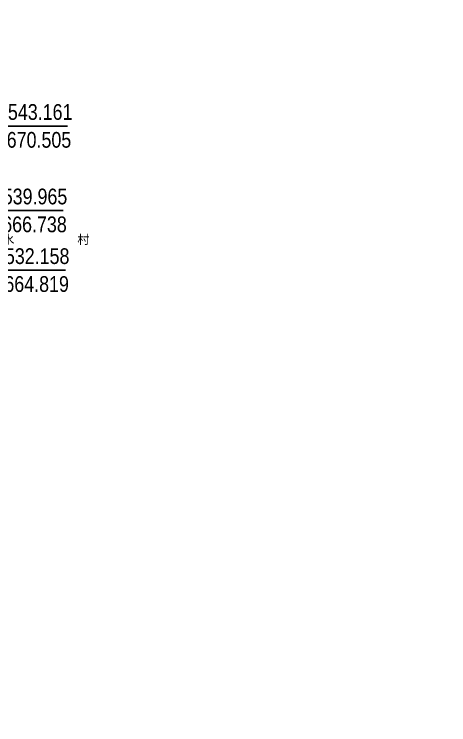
# Model space of a CAD drawing. Extents: x 529262 to 576451, y 2694391 to 2717535.
# Drawn here: x 566708.1 to 566781.2, y 2709457.8 to 2709577.2 of the extents above; entities that cross this region are included whole.
import ezdxf
from ezdxf.enums import TextEntityAlignment as Align
from ezdxf.xclip import XClip

# ---------------------------------------------------------------- set-up
doc = ezdxf.new("R2010")
doc.units = 0
doc.header["$XCLIPFRAME"] = 0
for name, color, linetype in [('DIM_COOR', 3, 'Continuous'), ('PP-COM', 7, 'Continuous'), ('RD-中线', 40, 'Continuous'), ('ZJ', 7, 'Continuous')]:
    doc.layers.add(name, color=color, linetype=linetype)
doc.styles.add('_TCH_DIM', font='smsim.shx', dxfattribs={"width": 0.75, "bigfont": 'smfs.shx'})
doc.styles.add('细等线体', font='', dxfattribs={"width": 0.8})
doc.styles.get('细等线体').set_extended_font_data('FZXiDengXian-Z06S')

# ---------------------------------------------------------------- blocks, each defined once
blk = doc.blocks.new('A$C19FD0107')
at = {"layer": 'RD-中线', "color": 8, "linetype": 'Continuous', "flags": 128}
for points in [[(-4176.3, 15183.28, 0.049272), (-4230.19, 15265.5)], [(-4490.73, 14139.44, 0), (-4490.29, 14139.42)], [(-3818.25, 14086.17, 0), (-3817.74, 14086.17)]]:
    blk.add_lwpolyline(points, format="xyb", dxfattribs=at)

msp = doc.modelspace()

# ---------------------------------------------------------------- linework, layer by layer
at = {"layer": 'DIM_COOR', "color": 3}
for p, q in [((566694.52, 2709558.41), (566717.04, 2709558.41)), ((566693.64, 2709544.208), (566716.299, 2709544.208)), ((566694, 2709534.181), (566716.673, 2709534.181))]:
    msp.add_line(p, q, dxfattribs=at)

# ---------------------------------------------------------------- block references
at = {"layer": 'PP-COM'}
ref = msp.add_blockref('A$C19FD0107', (570997.993, 2694390.603), dxfattribs=at)
XClip(ref).set_block_clipping_path([(-9366.4383134884, 14428.6043910822), (-3328.4480743363, 17452.7484863754)])

# ---------------------------------------------------------------- texts
at = {"layer": 'DIM_COOR', "color": 7, "style": '_TCH_DIM', "width": 0.85}
for s, p in [('X=2709543.161', (566696.567, 2709559.46)), ('Y=566670.505', (566698.036, 2709554.776)), ('X=2709539.965', (566695.7, 2709545.258)), ('Y=566666.738', (566697.281, 2709540.573)), ('X=2709532.158', (566696.061, 2709535.231)), ('Y=566664.819', (566697.643, 2709530.547))]:
    msp.add_text(s, height=2.64346, dxfattribs=at).set_placement(p)
at = {"layer": 'ZJ', "color": 8, "linetype": 'Continuous', "style": '细等线体'}
msp.add_text('鸡                 吃                  水                   村', height=1.5, dxfattribs=at).set_placement((566701.598, 2709539.381), align=Align.MIDDLE)
msp.add_text('鸡                 吃                  水                   村', height=1.5, dxfattribs=at).set_placement((566701.598, 2709539.381), align=Align.MIDDLE)

doc.saveas('drawing.dxf')
